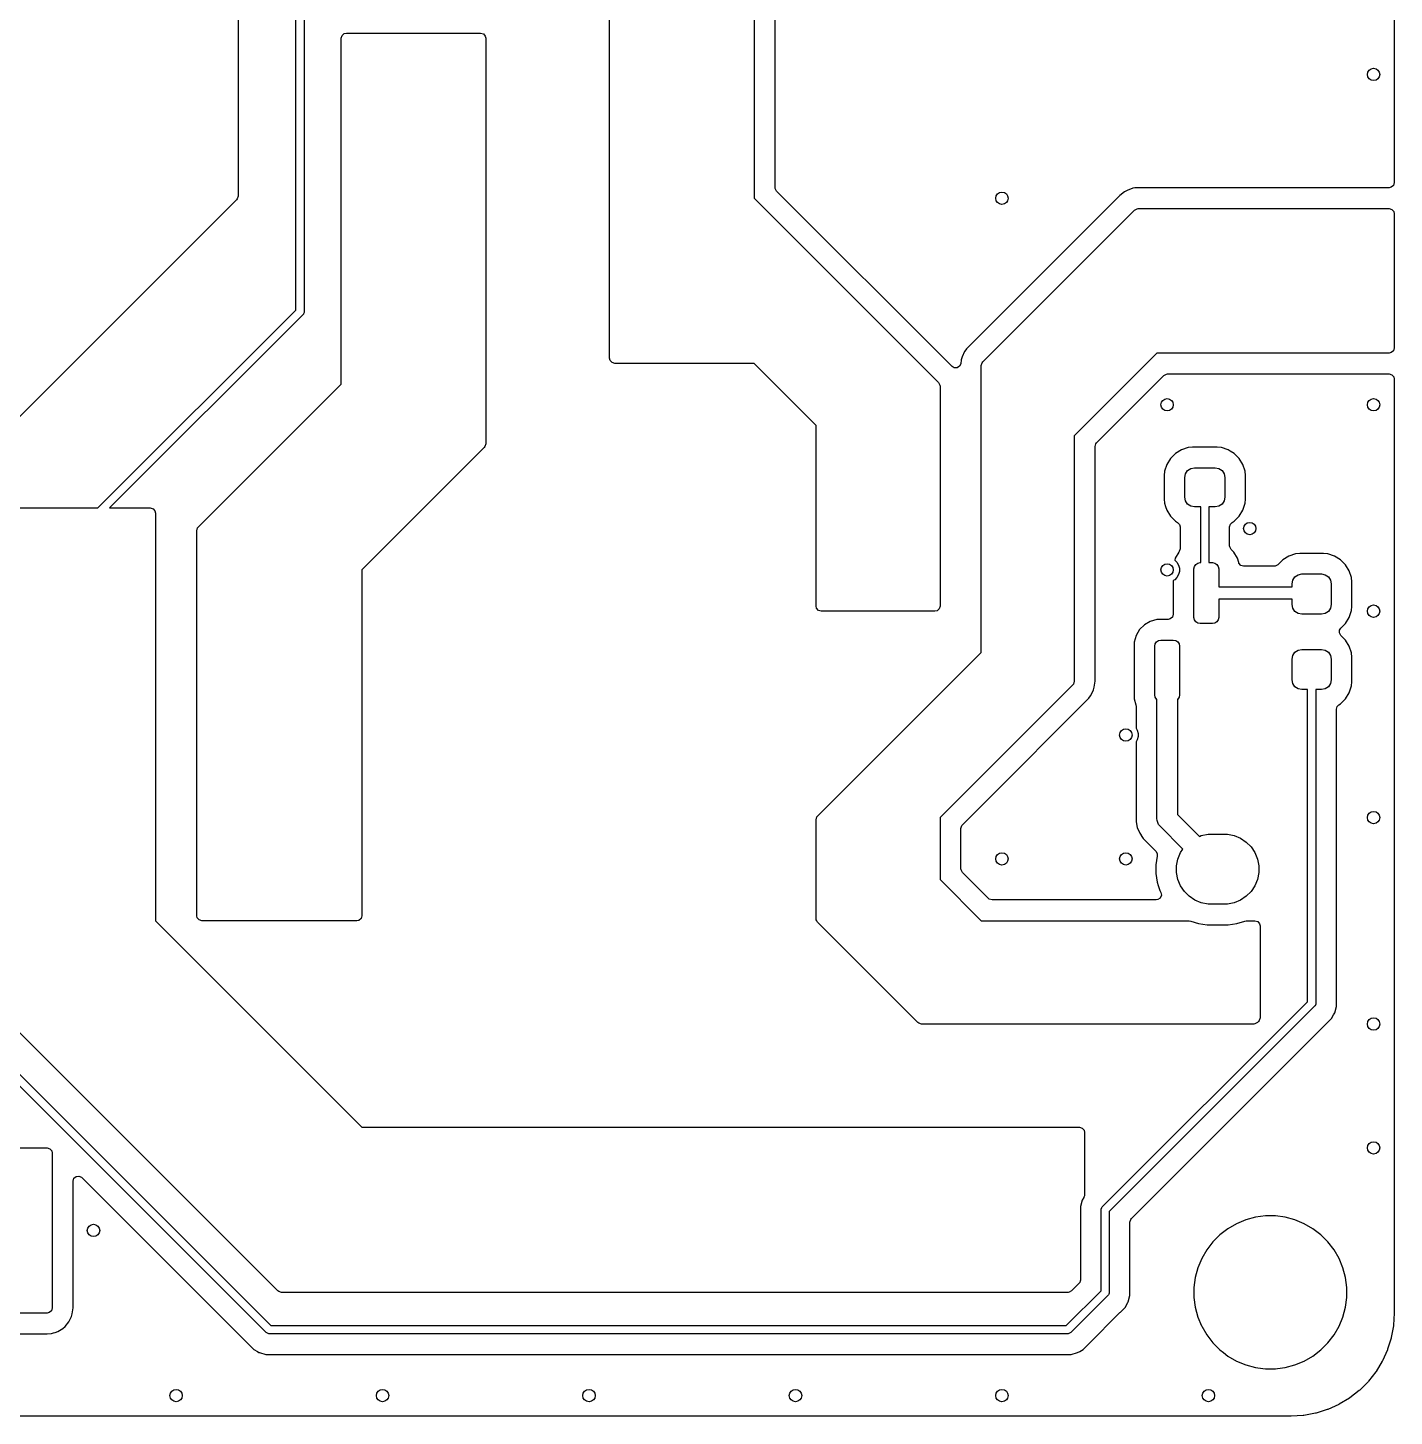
# Model space of a CAD drawing. Extents: x 0.5 to 99.5, y -99.5 to -0.5.
# Drawn here: x 66.41 to 99.5, y -99.5 to -65.87 of the extents above; entities that cross this region are included whole.
import ezdxf

# ---------------------------------------------------------------- set-up
doc = ezdxf.new("R2010")
doc.units = 0
doc.layers.add('BLACK', color=7, linetype='CONTINUOUS')

msp = doc.modelspace()

# ---------------------------------------------------------------- linework, layer by layer
at = {"layer": 'BLACK', "linetype": 'CONTINUOUS'}
for p, q in [((99.4995, -3.00375), (99.4995, -69.6205)), ((71.5, -62.5), (71.5, -69.948638)), ((84, -63.051362), (84, -70)), ((84.5055, -69.739253), (84.5055, -63.051359)), ((80.5, -72), (80.5, -65)), ((72.9, -72.708578), (72.9, -65.25)), ((73.1, -65.291421), (73.1, -72.75)), ((74, -66.124), (74.019685, -66.056961)), ((74, -74.5), (74, -66.124)), ((74.019685, -66.056961), (74.072489, -66.011206)), ((74.072489, -66.011206), (74.124, -66)), ((74.124, -66), (77.376, -66)), ((77.376, -66), (77.443039, -66.019685)), ((77.443039, -66.019685), (77.488794, -66.072489)), ((77.488794, -66.072489), (77.5, -66.124)), ((77.5, -66.124), (77.5, -75.948638)), ((71.5, -69.948638), (71.480315, -70.015677)), ((84.508334, -69.765611), (84.5055, -69.739253)), ((84.541819, -69.826934), (84.508334, -69.765611)), ((88.790642, -74.075757), (84.541819, -69.826934)), ((92.856228, -69.928886), (89.178892, -73.606223)), ((92.85624, -69.928876), (92.856228, -69.928886)), ((92.971422, -69.842651), (92.85624, -69.928876)), ((93.032747, -69.809166), (92.971422, -69.842651)), ((93.167552, -69.758885), (93.032747, -69.809166)), ((93.167554, -69.758885), (93.167552, -69.758885)), ((93.22095, -69.750232), (93.167554, -69.758885)), ((93.220977, -69.750229), (93.22095, -69.750232)), ((93.24731, -69.747397), (93.220977, -69.750229)), ((93.247311, -69.747397), (93.24731, -69.747397)), ((93.30136, -69.7445), (93.247311, -69.747397)), ((99.3755, -69.7445), (93.30136, -69.7445)), ((99.427011, -69.733294), (99.3755, -69.7445)), ((99.479815, -69.687539), (99.427011, -69.733294)), ((99.4995, -69.6205), (99.479815, -69.687539)), ((71.463681, -70.036319), (64.5, -76.999999)), ((71.480315, -70.015677), (71.463681, -70.036319)), ((84, -70), (88.463681, -74.463681)), ((93.213681, -70.286319), (93.275004, -70.252834)), ((93.275004, -70.252834), (93.301362, -70.25)), ((93.301362, -70.25), (99.3755, -70.25)), ((99.3755, -70.25), (99.442539, -70.269685)), ((99.442539, -70.269685), (99.488294, -70.322489)), ((89.536319, -73.963681), (93.213681, -70.286319)), ((99.488294, -70.322489), (99.4995, -70.374)), ((99.4995, -70.374), (99.4995, -73.626)), ((80.5, -73.876), (80.5, -72)), ((68.108578, -77.5), (72.9, -72.708578)), ((73.07071, -72.820711), (68.391422, -77.5)), ((73.083147, -72.805558), (73.07071, -72.820711)), ((73.08752, -72.794999), (73.083147, -72.805558)), ((73.098079, -72.769509), (73.08752, -72.794999)), ((73.1, -72.75), (73.098079, -72.769509)), ((89.142718, -73.646492), (89.126076, -73.667143)), ((89.142728, -73.64648), (89.142718, -73.646492)), ((89.178855, -73.606262), (89.142728, -73.64648)), ((89.178892, -73.606223), (89.178855, -73.606262)), ((99.4995, -73.626), (99.479815, -73.693039)), ((80.511206, -73.927511), (80.5, -73.876)), ((80.556961, -73.980315), (80.511206, -73.927511)), ((80.624, -74), (80.556961, -73.980315)), ((89.014976, -73.908943), (89.001061, -74.005724)), ((89.034663, -73.841899), (89.014976, -73.908943)), ((89.094433, -73.711025), (89.034663, -73.841899)), ((89.126076, -73.667143), (89.094433, -73.711025)), ((89.5, -74.051362), (89.519685, -73.984323)), ((89.519685, -73.984323), (89.536319, -73.963681)), ((93.749999, -73.75), (91.75, -75.749999)), ((99.3755, -73.75), (93.749999, -73.75)), ((99.427011, -73.738794), (99.3755, -73.75)), ((99.479815, -73.693039), (99.427011, -73.738794)), ((84, -74), (80.624, -74)), ((85.5, -75.5), (84, -74)), ((88.843387, -74.107053), (88.790642, -74.075757)), ((88.913257, -74.107053), (88.843387, -74.107053)), ((88.972035, -74.069279), (88.913257, -74.107053)), ((89.001061, -74.005724), (88.972035, -74.069279)), ((89.5, -81), (89.5, -74.051362)), ((92.291819, -75.923064), (93.923064, -74.291819)), ((93.923064, -74.291819), (93.984387, -74.258334)), ((93.984387, -74.258334), (94.010745, -74.2555)), ((94.010745, -74.2555), (99.3755, -74.2555)), ((99.3755, -74.2555), (99.442539, -74.275185)), ((99.442539, -74.275185), (99.488294, -74.327989)), ((70.536319, -77.963681), (74, -74.5)), ((88.463681, -74.463681), (88.497166, -74.525004)), ((88.497166, -74.525004), (88.5, -74.551362)), ((88.5, -74.551362), (88.5, -79.876)), ((99.488294, -74.327989), (99.4995, -74.3795)), ((99.4995, -74.3795), (99.4995, -96.996249)), ((85.5, -79.876), (85.5, -75.5)), ((77.5, -75.948638), (77.480315, -76.015677)), ((91.75, -75.749999), (91.75, -81.698638)), ((92.2555, -76.010745), (92.275185, -75.943706)), ((92.275185, -75.943706), (92.291819, -75.923064)), ((77.463681, -76.036319), (74.5, -78.999999)), ((77.480315, -76.015677), (77.463681, -76.036319)), ((92.2555, -81.698638), (92.2555, -76.010745)), ((94.079661, -76.301648), (93.989093, -76.448481)), ((94.201648, -76.179661), (94.079661, -76.301648)), ((94.348481, -76.089093), (94.201648, -76.179661)), ((94.348484, -76.089092), (94.348481, -76.089093)), ((94.512247, -76.034825), (94.348484, -76.089092)), ((94.613312, -76.024501), (94.512247, -76.034825)), ((94.61333, -76.0245), (94.613312, -76.024501)), ((95.211678, -76.0245), (94.61333, -76.0245)), ((95.312751, -76.034825), (95.211678, -76.0245)), ((95.312753, -76.034826), (95.312751, -76.034825)), ((95.475069, -76.088612), (95.312753, -76.034826)), ((95.476513, -76.089091), (95.475069, -76.088612)), ((95.476518, -76.089093), (95.476513, -76.089091)), ((95.528706, -76.121283), (95.476518, -76.089093)), ((95.62335, -76.17966), (95.528706, -76.121283)), ((95.74534, -76.30165), (95.62335, -76.17966)), ((95.835908, -76.448484), (95.74534, -76.30165)), ((93.934825, -76.612248), (93.9245, -76.713315)), ((93.934826, -76.612248), (93.934825, -76.612248)), ((93.989092, -76.448484), (93.934826, -76.612247)), ((93.934826, -76.612247), (93.934826, -76.612248)), ((93.989093, -76.448481), (93.989092, -76.448484)), ((94.425, -76.7625), (94.443079, -76.671613)), ((94.443079, -76.671613), (94.494562, -76.594562)), ((94.494562, -76.594562), (94.571613, -76.543079)), ((94.571613, -76.543079), (94.6625, -76.525)), ((94.6625, -76.525), (95.1625, -76.525)), ((95.1625, -76.525), (95.253387, -76.543079)), ((95.253387, -76.543079), (95.330438, -76.594562)), ((95.330438, -76.594562), (95.381921, -76.671613)), ((95.381921, -76.671613), (95.4, -76.7625)), ((95.890174, -76.612247), (95.835908, -76.448484)), ((95.900499, -76.713324), (95.890174, -76.612247)), ((93.9245, -76.713315), (93.9245, -77.286669)), ((94.425, -77.2375), (94.425, -76.7625)), ((95.4, -76.7625), (95.4, -77.2375)), ((95.9005, -77.286677), (95.900499, -76.713324)), ((93.9245, -77.286669), (93.924501, -77.286687)), ((93.924501, -77.286687), (93.934825, -77.387752)), ((94.443079, -77.328387), (94.425, -77.2375)), ((94.494562, -77.405438), (94.443079, -77.328387)), ((95.381921, -77.328387), (95.330438, -77.405438)), ((95.4, -77.2375), (95.381921, -77.328387)), ((95.890174, -77.387753), (95.9005, -77.286677)), ((65.624, -77.5), (68.108578, -77.5)), ((68.391422, -77.5), (69.376, -77.5)), ((69.376, -77.5), (69.443039, -77.519685)), ((69.443039, -77.519685), (69.488794, -77.572489)), ((69.488794, -77.572489), (69.5, -77.624)), ((69.5, -77.624), (69.5, -87.5)), ((93.934825, -77.387752), (93.960432, -77.465027)), ((93.960432, -77.465027), (93.989092, -77.551516)), ((93.989092, -77.551516), (94.07966, -77.69835)), ((94.571613, -77.456921), (94.494562, -77.405438)), ((94.6625, -77.475), (94.571613, -77.456921)), ((94.8125, -77.475), (94.6625, -77.475)), ((94.8125, -78.825), (94.8125, -77.475)), ((95.1625, -77.475), (95.0125, -77.475)), ((95.0125, -77.475), (95.0125, -78.825)), ((95.253387, -77.456921), (95.1625, -77.475)), ((95.330438, -77.405438), (95.253387, -77.456921)), ((95.74534, -77.69835), (95.835908, -77.551516)), ((95.835908, -77.551516), (95.890174, -77.387753)), ((70.5, -78.051362), (70.519685, -77.984323)), ((70.519685, -77.984323), (70.536319, -77.963681)), ((94.07966, -77.69835), (94.20165, -77.82034)), ((94.20165, -77.82034), (94.253097, -77.852072)), ((94.253097, -77.852072), (94.299821, -77.904017)), ((94.299821, -77.904017), (94.312, -77.95761)), ((94.312, -77.95761), (94.312, -78.491899)), ((95.513, -77.95761), (95.532685, -77.890571)), ((95.513, -78.416691), (95.513, -77.95761)), ((95.532685, -77.890571), (95.571901, -77.852073)), ((95.571901, -77.852073), (95.62335, -77.82034)), ((95.62335, -77.82034), (95.74534, -77.69835)), ((70.5, -87.376), (70.5, -78.051362)), ((94.281922, -78.573129), (94.198255, -78.714603)), ((94.285982, -78.567895), (94.281922, -78.573129)), ((94.292315, -78.558938), (94.285982, -78.567895)), ((94.312, -78.491899), (94.292315, -78.558938)), ((95.515834, -78.443049), (95.513, -78.416691)), ((95.549319, -78.504372), (95.515834, -78.443049)), ((95.618076, -78.573129), (95.549319, -78.504372)), ((95.618079, -78.573133), (95.618076, -78.573129)), ((95.618081, -78.573135), (95.618079, -78.573133)), ((95.701744, -78.714602), (95.618081, -78.573135)), ((96.948481, -78.664093), (96.801648, -78.754661)), ((96.948484, -78.664092), (96.948481, -78.664093)), ((97.112247, -78.609825), (96.948484, -78.664092)), ((97.213312, -78.599501), (97.112247, -78.609825)), ((97.21333, -78.5995), (97.213312, -78.599501)), ((97.786678, -78.5995), (97.21333, -78.5995)), ((97.887751, -78.609825), (97.786678, -78.5995)), ((97.887753, -78.609826), (97.887751, -78.609825)), ((98.051516, -78.664092), (97.887753, -78.609826)), ((98.19835, -78.75466), (98.051516, -78.664092)), ((74.5, -78.999999), (74.5, -87.376)), ((94.198254, -78.714606), (94.184067, -78.763433)), ((94.184067, -78.763433), (94.238006, -78.817372)), ((94.198255, -78.714603), (94.198254, -78.714606)), ((94.238006, -78.817372), (94.277164, -78.885195)), ((94.277164, -78.885195), (94.297433, -78.960842)), ((94.297433, -78.960842), (94.297433, -79.039158)), ((94.65, -78.975), (94.661418, -78.917597)), ((94.65, -80.15), (94.65, -78.975)), ((94.661418, -78.917597), (94.693934, -78.868934)), ((94.693934, -78.868934), (94.742597, -78.836418)), ((94.742597, -78.836418), (94.8, -78.825)), ((94.8, -78.825), (94.8125, -78.825)), ((95.0125, -78.825), (95.1, -78.825)), ((95.1, -78.825), (95.157403, -78.836418)), ((95.157403, -78.836418), (95.206066, -78.868934)), ((95.206066, -78.868934), (95.238582, -78.917597)), ((95.238582, -78.917597), (95.25, -78.975)), ((95.25, -78.975), (95.25, -79.4125)), ((95.701744, -78.714603), (95.701744, -78.714602)), ((95.701746, -78.714606), (95.701744, -78.714603)), ((95.73312, -78.822595), (95.701746, -78.714606)), ((95.739402, -78.839511), (95.73312, -78.822595)), ((95.785157, -78.892315), (95.739402, -78.839511)), ((95.852196, -78.912), (95.785157, -78.892315)), ((96.592948, -78.912), (95.852196, -78.912)), ((96.619306, -78.909166), (96.592948, -78.912)), ((96.680629, -78.875681), (96.619306, -78.909166)), ((96.801648, -78.754661), (96.680629, -78.875681)), ((98.32034, -78.87665), (98.19835, -78.75466)), ((98.410908, -79.023484), (98.32034, -78.87665)), ((98.465174, -79.187247), (98.410908, -79.023484)), ((94.182628, -79.238006), (94.1495, -79.257132)), ((94.1495, -79.257132), (94.1495, -80.0755)), ((94.238006, -79.182628), (94.182628, -79.238006)), ((94.277164, -79.114805), (94.238006, -79.182628)), ((94.297433, -79.039158), (94.277164, -79.114805)), ((97.025, -79.3375), (97.043079, -79.246613)), ((97.025, -79.4125), (97.025, -79.3375)), ((97.043079, -79.246613), (97.094562, -79.169562)), ((97.094562, -79.169562), (97.171613, -79.118079)), ((97.171613, -79.118079), (97.2625, -79.1)), ((97.2625, -79.1), (97.7375, -79.1)), ((97.7375, -79.1), (97.828387, -79.118079)), ((97.828387, -79.118079), (97.905438, -79.169562)), ((97.905438, -79.169562), (97.956921, -79.246613)), ((97.956921, -79.246613), (97.975, -79.3375)), ((97.975, -79.3375), (97.975, -79.8375)), ((98.475499, -79.288324), (98.465174, -79.187247)), ((98.4755, -79.886677), (98.475499, -79.288324)), ((95.25, -79.4125), (97.025, -79.4125)), ((85.511206, -79.927511), (85.5, -79.876)), ((85.556961, -79.980315), (85.511206, -79.927511)), ((85.624, -80), (85.556961, -79.980315)), ((88.376, -80), (85.624, -80)), ((88.427511, -79.988794), (88.376, -80)), ((88.480315, -79.943039), (88.427511, -79.988794)), ((88.5, -79.876), (88.480315, -79.943039)), ((97.025, -79.7125), (95.25, -79.7125)), ((95.25, -79.7125), (95.25, -80.15)), ((97.025, -79.8375), (97.025, -79.7125)), ((97.043079, -79.928387), (97.025, -79.8375)), ((97.094562, -80.005438), (97.043079, -79.928387)), ((97.171613, -80.056921), (97.094562, -80.005438)), ((97.905438, -80.005438), (97.828387, -80.056921)), ((97.956921, -79.928387), (97.905438, -80.005438)), ((97.975, -79.8375), (97.956921, -79.928387)), ((98.410908, -80.151516), (98.465174, -79.987753)), ((98.465174, -79.987753), (98.4755, -79.886677)), ((93.448129, -80.331923), (93.331923, -80.448129)), ((93.448137, -80.331917), (93.448129, -80.331923)), ((93.589603, -80.248255), (93.448137, -80.331917)), ((93.589606, -80.248254), (93.589603, -80.248255)), ((93.747426, -80.202402), (93.589606, -80.248254)), ((93.747432, -80.202401), (93.747426, -80.202402)), ((93.784298, -80.1995), (93.747432, -80.202401)), ((94.0255, -80.1995), (93.784298, -80.1995)), ((94.077011, -80.188294), (94.0255, -80.1995)), ((94.129815, -80.142539), (94.077011, -80.188294)), ((94.1495, -80.0755), (94.129815, -80.142539)), ((94.661418, -80.207403), (94.65, -80.15)), ((94.693934, -80.256066), (94.661418, -80.207403)), ((94.742597, -80.288582), (94.693934, -80.256066)), ((94.8, -80.3), (94.742597, -80.288582)), ((95.1, -80.3), (94.8, -80.3)), ((95.157403, -80.288582), (95.1, -80.3)), ((95.206066, -80.256066), (95.157403, -80.288582)), ((95.238582, -80.207403), (95.206066, -80.256066)), ((95.25, -80.15), (95.238582, -80.207403)), ((97.2625, -80.075), (97.171613, -80.056921)), ((97.7375, -80.075), (97.2625, -80.075)), ((97.828387, -80.056921), (97.7375, -80.075)), ((98.206371, -80.412319), (98.247865, -80.370825)), ((98.247865, -80.370825), (98.32034, -80.29835)), ((98.32034, -80.29835), (98.410908, -80.151516)), ((93.248254, -80.589606), (93.202402, -80.747426)), ((93.248255, -80.589603), (93.248254, -80.589606)), ((93.331917, -80.448137), (93.248255, -80.589603)), ((93.331923, -80.448129), (93.331917, -80.448137)), ((93.792597, -80.711418), (93.85, -80.7)), ((93.85, -80.7), (94.15, -80.7)), ((94.15, -80.7), (94.207403, -80.711418)), ((98.172886, -80.526358), (98.17787, -80.456666)), ((98.206371, -80.587681), (98.172886, -80.526358)), ((98.17787, -80.456666), (98.206371, -80.412319)), ((98.32034, -80.70165), (98.206371, -80.587681)), ((98.410908, -80.848484), (98.32034, -80.70165)), ((85.536319, -84.963681), (89.5, -81)), ((93.202401, -80.747432), (93.1995, -80.784298)), ((93.1995, -80.784298), (93.1995, -82.090701)), ((93.202402, -80.747426), (93.202401, -80.747432)), ((93.7, -80.85), (93.711418, -80.792597)), ((93.7, -82.025), (93.7, -80.85)), ((93.711418, -80.792597), (93.743934, -80.743934)), ((93.743934, -80.743934), (93.792597, -80.711418)), ((94.207403, -80.711418), (94.256066, -80.743934)), ((94.256066, -80.743934), (94.288582, -80.792597)), ((94.288582, -80.792597), (94.3, -80.85)), ((94.3, -80.85), (94.3, -82.025)), ((97.043079, -81.071613), (97.094562, -80.994562)), ((97.094562, -80.994562), (97.171613, -80.943079)), ((97.171613, -80.943079), (97.2625, -80.925)), ((97.2625, -80.925), (97.7375, -80.925)), ((97.7375, -80.925), (97.828387, -80.943079)), ((97.828387, -80.943079), (97.905438, -80.994562)), ((97.905438, -80.994562), (97.956921, -81.071613)), ((98.465174, -81.012247), (98.410908, -80.848484)), ((98.475499, -81.113324), (98.465174, -81.012247)), ((97.025, -81.1625), (97.043079, -81.071613)), ((97.025, -81.6625), (97.025, -81.1625)), ((97.956921, -81.071613), (97.975, -81.1625)), ((97.975, -81.1625), (97.975, -81.6625)), ((98.4755, -81.711677), (98.475499, -81.113324)), ((91.75, -81.698638), (91.730315, -81.765677)), ((92.235024, -81.841054), (92.2555, -81.698638)), ((97.043079, -81.753387), (97.025, -81.6625)), ((97.975, -81.6625), (97.956921, -81.753387)), ((98.465174, -81.812753), (98.4755, -81.711677)), ((91.713681, -81.786319), (88.5, -84.999999)), ((91.730315, -81.765677), (91.713681, -81.786319)), ((92.123922, -82.082858), (92.155567, -82.038974)), ((92.155567, -82.038974), (92.215338, -81.908097)), ((92.215338, -81.908097), (92.235023, -81.841058)), ((92.235023, -81.841058), (92.235024, -81.841054)), ((93.711418, -82.082403), (93.7, -82.025)), ((94.3, -82.025), (94.288582, -82.082403)), ((97.094562, -81.830438), (97.043079, -81.753387)), ((97.171613, -81.881921), (97.094562, -81.830438)), ((97.2625, -81.9), (97.171613, -81.881921)), ((97.4, -81.9), (97.2625, -81.9)), ((97.4, -89.458578), (97.4, -81.9)), ((97.7375, -81.9), (97.6, -81.9)), ((97.6, -81.9), (97.6, -89.5)), ((97.828387, -81.881921), (97.7375, -81.9)), ((97.905438, -81.830438), (97.828387, -81.881921)), ((97.956921, -81.753387), (97.905438, -81.830438)), ((98.32034, -82.12335), (98.410908, -81.976516)), ((98.410908, -81.976516), (98.465174, -81.812753)), ((89.608661, -84.606223), (92.071123, -82.143762)), ((92.071123, -82.143762), (92.107288, -82.1035)), ((92.107288, -82.1035), (92.123922, -82.082858)), ((93.1995, -82.090701), (93.202401, -82.127567)), ((93.202401, -82.127567), (93.202402, -82.127573)), ((93.202402, -82.127573), (93.244576, -82.272733)), ((93.244576, -82.272733), (93.2495, -82.307328)), ((93.2495, -82.307328), (93.2495, -82.83728)), ((93.743934, -82.131066), (93.711418, -82.082403)), ((93.75, -82.135119), (93.743934, -82.131066)), ((93.75, -85.025), (93.75, -82.135119)), ((94.256066, -82.131066), (94.25, -82.135119)), ((94.25, -82.135119), (94.25, -84.921446)), ((94.288582, -82.082403), (94.256066, -82.131066)), ((98.1005, -82.3749), (98.120185, -82.307861)), ((98.1005, -89.41333), (98.1005, -82.3749)), ((98.120185, -82.307861), (98.159401, -82.269363)), ((98.159401, -82.269363), (98.19835, -82.24534)), ((98.19835, -82.24534), (98.32034, -82.12335)), ((93.2495, -82.83728), (93.277164, -82.885195)), ((93.277164, -82.885195), (93.297433, -82.960842)), ((93.297433, -83.039158), (93.277164, -83.114805)), ((93.297433, -82.960842), (93.297433, -83.039158)), ((93.277164, -83.114805), (93.2495, -83.162719)), ((93.2495, -83.162719), (93.2495, -85.098918)), ((89.041819, -85.173065), (89.608661, -84.606223)), ((85.5, -85.051362), (85.519685, -84.984323)), ((85.5, -87.448638), (85.5, -85.051362)), ((85.519685, -84.984323), (85.536319, -84.963681)), ((88.5, -84.999999), (88.5, -85)), ((88.5, -85), (88.5, -86.5)), ((93.754804, -85.073773), (93.75, -85.025)), ((93.792133, -85.163893), (93.754804, -85.073773)), ((94.25, -84.921446), (94.783637, -85.455083)), ((89.0055, -85.260746), (89.025185, -85.193707)), ((89.0055, -86.239254), (89.0055, -85.260746)), ((89.025185, -85.193707), (89.041819, -85.173065)), ((93.2495, -85.09892), (93.249499, -85.09892)), ((93.249499, -85.09892), (93.27834, -85.243907)), ((93.2495, -85.098918), (93.2495, -85.09892)), ((93.27834, -85.243907), (93.278343, -85.243917)), ((93.278343, -85.243917), (93.334914, -85.380492)), ((93.334914, -85.380492), (93.367812, -85.429727)), ((93.792137, -85.163897), (93.792133, -85.163893)), ((93.823223, -85.201777), (93.792137, -85.163897)), ((94.383602, -85.762156), (93.823223, -85.201777)), ((94.828258, -85.436601), (94.991685, -85.404093)), ((94.991685, -85.404093), (95.075, -85.4)), ((95.075, -85.4), (95.375, -85.4)), ((95.375, -85.4), (95.458315, -85.404093)), ((95.458315, -85.404093), (95.621742, -85.436601)), ((93.367812, -85.429727), (93.367813, -85.42973)), ((93.367813, -85.42973), (93.417046, -85.503414)), ((93.417046, -85.503414), (93.417052, -85.503421)), ((93.417052, -85.503421), (93.726004, -85.812372)), ((94.783637, -85.455083), (94.828258, -85.436601)), ((95.621742, -85.436601), (95.775687, -85.500367)), ((95.775687, -85.500367), (95.914234, -85.592941)), ((95.914234, -85.592941), (96.032059, -85.710766)), ((96.032059, -85.710766), (96.124633, -85.849313)), ((93.757752, -85.933763), (93.7245, -86.143713)), ((93.726004, -85.812372), (93.759489, -85.873695)), ((93.759489, -85.873695), (93.757724, -85.928737)), ((93.757724, -85.928737), (93.758892, -85.929018)), ((93.758892, -85.929018), (93.757752, -85.933763)), ((94.229093, -86.166685), (94.261601, -86.003258)), ((94.261601, -86.003258), (94.325367, -85.849313)), ((94.325367, -85.849313), (94.383602, -85.762156)), ((96.124633, -85.849313), (96.188399, -86.003258)), ((96.188399, -86.003258), (96.220907, -86.166685)), ((89.008334, -86.265612), (89.0055, -86.239254)), ((89.041819, -86.326935), (89.008334, -86.265612)), ((89.673065, -86.958181), (89.041819, -86.326935)), ((93.7245, -86.143713), (93.7245, -86.356287)), ((93.7245, -86.356287), (93.757754, -86.566243)), ((94.229093, -86.333315), (94.229093, -86.166685)), ((94.261601, -86.496742), (94.229093, -86.333315)), ((96.220907, -86.333315), (96.188399, -86.496742)), ((96.220907, -86.166685), (96.220907, -86.333315)), ((88.5, -86.5), (89.5, -87.5)), ((93.757754, -86.566243), (93.784075, -86.647251)), ((93.784075, -86.647251), (93.823444, -86.768416)), ((94.325367, -86.650687), (94.261601, -86.496742)), ((94.417941, -86.789234), (94.325367, -86.650687)), ((96.124633, -86.650687), (96.032059, -86.789234)), ((96.188399, -86.496742), (96.124633, -86.650687)), ((89.693707, -86.974815), (89.673065, -86.958181)), ((89.760746, -86.9945), (89.693707, -86.974815)), ((93.736291, -86.9945), (89.760746, -86.9945)), ((93.77629, -86.987872), (93.736291, -86.9945)), ((93.833396, -86.947614), (93.77629, -86.987872)), ((93.823444, -86.768416), (93.846775, -86.814204)), ((93.859672, -86.882873), (93.833396, -86.947614)), ((93.846775, -86.814204), (93.859672, -86.882873)), ((94.535766, -86.907059), (94.417941, -86.789234)), ((94.674313, -86.999633), (94.535766, -86.907059)), ((94.828258, -87.063399), (94.674313, -86.999633)), ((94.991685, -87.095907), (94.828258, -87.063399)), ((95.075, -87.1), (94.991685, -87.095907)), ((95.375, -87.1), (95.075, -87.1)), ((95.458315, -87.095907), (95.375, -87.1)), ((95.621742, -87.063399), (95.458315, -87.095907)), ((95.775687, -86.999633), (95.621742, -87.063399)), ((95.914234, -86.907059), (95.775687, -86.999633)), ((96.032059, -86.789234), (95.914234, -86.907059)), ((70.511206, -87.427511), (70.5, -87.376)), ((70.556961, -87.480315), (70.511206, -87.427511)), ((74.5, -87.376), (74.480315, -87.443039)), ((69.5, -87.5), (74.5, -92.5)), ((70.624, -87.5), (70.556961, -87.480315)), ((71, -87.5), (70.624, -87.5)), ((74.376, -87.5), (71, -87.5)), ((74.427511, -87.488794), (74.376, -87.5)), ((74.480315, -87.443039), (74.427511, -87.488794)), ((85.502834, -87.474996), (85.5, -87.448638)), ((85.516487, -87.5), (85.502834, -87.474996)), ((85.536319, -87.536319), (85.516487, -87.5)), ((87.963681, -89.963681), (85.536319, -87.536319)), ((89.5, -87.5), (94.532156, -87.5)), ((94.532156, -87.5), (94.570474, -87.506069)), ((94.570474, -87.506069), (94.758757, -87.567246)), ((94.758757, -87.567246), (94.968713, -87.6005)), ((94.968713, -87.6005), (94.968714, -87.6005)), ((94.968714, -87.6005), (95.481286, -87.6005)), ((95.481286, -87.6005), (95.481287, -87.6005)), ((95.481287, -87.6005), (95.691243, -87.567246)), ((95.691243, -87.567246), (95.879526, -87.506069)), ((95.879526, -87.506069), (95.881855, -87.5057)), ((95.881855, -87.5057), (95.882909, -87.505023)), ((95.882909, -87.505023), (95.917844, -87.5)), ((95.917844, -87.5), (96.126, -87.5)), ((96.126, -87.5), (96.193039, -87.519685)), ((96.193039, -87.519685), (96.238794, -87.572489)), ((96.238794, -87.572489), (96.25, -87.624)), ((96.25, -87.624), (96.25, -89.849403)), ((98.100501, -89.413348), (98.1005, -89.41333)), ((98.100501, -89.420943), (98.100501, -89.413348)), ((98.100501, -89.579057), (98.100501, -89.420943)), ((72.463681, -96.463681), (65.536319, -89.536319)), ((92.429289, -94.429289), (97.4, -89.458578)), ((97.570711, -89.570711), (92.6, -94.541422)), ((97.583147, -89.555557), (97.570711, -89.570711)), ((97.598079, -89.519509), (97.583147, -89.555557)), ((97.6, -89.5), (97.598079, -89.519509)), ((97.98052, -89.868716), (98.03256, -89.77858)), ((98.03256, -89.77858), (98.059577, -89.731785)), ((98.059577, -89.731785), (98.100501, -89.579057)), ((87.984323, -89.980315), (87.963681, -89.963681)), ((88.051362, -90), (87.984323, -89.980315)), ((96.099403, -90), (88.051362, -90)), ((93.136814, -94.71242), (97.858506, -89.990727)), ((96.125761, -89.997166), (96.099403, -90)), ((96.187084, -89.963681), (96.125761, -89.997166)), ((96.213681, -89.937084), (96.187084, -89.963681)), ((96.230315, -89.916442), (96.213681, -89.937084)), ((96.25, -89.849403), (96.230315, -89.916442)), ((97.858506, -89.990727), (97.858511, -89.990724)), ((97.858511, -89.990724), (97.868714, -89.98052)), ((97.868714, -89.98052), (97.868716, -89.98052)), ((97.868716, -89.98052), (97.98052, -89.868716)), ((72.179289, -97.470711), (65.358578, -90.65)), ((65.470711, -90.479289), (72.291422, -97.3)), ((74.5, -92.5), (91.876, -92.5)), ((91.876, -92.5), (91.943039, -92.519685)), ((91.943039, -92.519685), (91.988794, -92.572489)), ((91.988794, -92.572489), (92, -92.624)), ((92, -92.624), (92, -94.131799)), ((51, -93), (66.876, -93)), ((66.876, -93), (66.943039, -93.019685)), ((66.943039, -93.019685), (66.988794, -93.072489)), ((66.988794, -93.072489), (67, -93.124)), ((67, -93.124), (67, -96.876)), ((67.5055, -93.804097), (67.525185, -93.737058)), ((67.5055, -96.876), (67.5055, -93.804097)), ((67.525185, -93.737058), (67.577989, -93.691303)), ((67.577989, -93.691303), (67.647147, -93.681359)), ((67.647147, -93.681359), (67.710703, -93.710384)), ((67.710703, -93.710384), (67.717181, -93.716416)), ((67.717181, -93.716416), (71.765139, -97.764374)), ((91.996506, -94.161026), (91.983391, -94.193792)), ((92, -94.131799), (91.99585, -94.147285)), ((91.99585, -94.147285), (91.996506, -94.161026)), ((91.940423, -94.268215), (91.899499, -94.420943)), ((91.899499, -94.420943), (91.899499, -94.420945)), ((91.899499, -94.420945), (91.899499, -94.589046)), ((91.980096, -94.1995), (91.940423, -94.268215)), ((91.983391, -94.193792), (91.980096, -94.1995)), ((92.4, -94.5), (92.401921, -94.480491)), ((92.401921, -94.480491), (92.416853, -94.444443)), ((92.416853, -94.444443), (92.429289, -94.429289)), ((91.899499, -94.589046), (91.8995, -94.589059)), ((91.8995, -94.589059), (91.8995, -96.199903)), ((92.4, -96.458578), (92.4, -94.5)), ((92.6, -94.541422), (92.6, -96.5)), ((93.1005, -94.800096), (93.120185, -94.733057)), ((93.1005, -96.378711), (93.1005, -94.800096)), ((93.120185, -94.733057), (93.136814, -94.71242)), ((95.903895, -94.743947), (95.679794, -94.836773)), ((96.138214, -94.681161), (95.903895, -94.743947)), ((96.378711, -94.6495), (96.138214, -94.681161)), ((96.378712, -94.6495), (96.378711, -94.6495)), ((96.621288, -94.6495), (96.378712, -94.6495)), ((96.621289, -94.6495), (96.621288, -94.6495)), ((96.861785, -94.681161), (96.621289, -94.6495)), ((97.096104, -94.743947), (96.861785, -94.681161)), ((97.320205, -94.836773), (97.096104, -94.743947)), ((95.277256, -95.105739), (95.105739, -95.277256)), ((95.277263, -95.105733), (95.277256, -95.105739)), ((95.469706, -94.958067), (95.277263, -95.105733)), ((95.679785, -94.836777), (95.469706, -94.958067)), ((95.679794, -94.836773), (95.679785, -94.836777)), ((97.320212, -94.836776), (97.320205, -94.836773)), ((97.530289, -94.958064), (97.320212, -94.836776)), ((97.530292, -94.958066), (97.530289, -94.958064)), ((97.530293, -94.958067), (97.530292, -94.958066)), ((97.722736, -95.105733), (97.530293, -94.958067)), ((97.722743, -95.105739), (97.722736, -95.105733)), ((97.89426, -95.277256), (97.722743, -95.105739)), ((94.958067, -95.469706), (94.836777, -95.679785)), ((95.105733, -95.277263), (94.958067, -95.469706)), ((95.105739, -95.277256), (95.105733, -95.277263)), ((97.894265, -95.277262), (97.89426, -95.277256)), ((98.041936, -95.469711), (97.894265, -95.277262)), ((98.163224, -95.679788), (98.041936, -95.469711)), ((94.836773, -95.679794), (94.743947, -95.903895)), ((94.836777, -95.679785), (94.836773, -95.679794)), ((98.256054, -95.9039), (98.163224, -95.679788)), ((94.681161, -96.138214), (94.6495, -96.378711)), ((94.743947, -95.903895), (94.681161, -96.138214)), ((98.318838, -96.138211), (98.256054, -95.9039)), ((98.3505, -96.378712), (98.318838, -96.138211)), ((72.484323, -96.480315), (72.463681, -96.463681)), ((72.551362, -96.5), (72.484323, -96.480315)), ((91.599403, -96.5), (72.551362, -96.5)), ((91.558578, -97.3), (92.4, -96.458578)), ((91.625761, -96.497166), (91.599403, -96.5)), ((91.687084, -96.463681), (91.625761, -96.497166)), ((91.863181, -96.287584), (91.687084, -96.463681)), ((91.879815, -96.266942), (91.863181, -96.287584)), ((91.880577, -96.264345), (91.879815, -96.266942)), ((91.884332, -96.25933), (91.880577, -96.264345)), ((91.890855, -96.229343), (91.884332, -96.25933)), ((91.8995, -96.199903), (91.890855, -96.229343)), ((92.6, -96.5), (92.598079, -96.519509)), ((93.1005, -96.420943), (93.1005, -96.378711)), ((93.1005, -96.579058), (93.1005, -96.420943)), ((94.6495, -96.378711), (94.6495, -96.621288)), ((98.3505, -96.621288), (98.3505, -96.378712)), ((92.570711, -96.570711), (91.670711, -97.470711)), ((92.583147, -96.555558), (92.570711, -96.570711)), ((92.58752, -96.544999), (92.583147, -96.555558)), ((92.598079, -96.519509), (92.58752, -96.544999)), ((92.98052, -96.868716), (93.051877, -96.745121)), ((93.051877, -96.745121), (93.059577, -96.731785)), ((93.059577, -96.731785), (93.1005, -96.579058)), ((94.6495, -96.621288), (94.681161, -96.861785)), ((98.318838, -96.861789), (98.3505, -96.621288)), ((66.876, -97), (47, -97)), ((66.927511, -96.988794), (66.876, -97)), ((66.980315, -96.943039), (66.927511, -96.988794)), ((67, -96.876), (66.980315, -96.943039)), ((67.405567, -97.216336), (67.465338, -97.085459)), ((67.465338, -97.085459), (67.485023, -97.01842)), ((67.485023, -97.01842), (67.485024, -97.018416)), ((67.485024, -97.018416), (67.5055, -96.876)), ((92.09073, -97.758504), (92.858506, -96.990728)), ((92.858506, -96.990728), (92.858511, -96.990724)), ((92.858511, -96.990724), (92.868714, -96.98052)), ((92.868714, -96.98052), (92.868716, -96.98052)), ((92.868716, -96.98052), (92.98052, -96.868716)), ((94.681161, -96.861785), (94.743947, -97.096104)), ((94.743947, -97.096104), (94.833101, -97.31134)), ((98.163224, -97.320212), (98.256054, -97.0961)), ((98.256054, -97.0961), (98.318838, -96.861789)), ((99.499274, -97.003736), (99.481728, -97.293794)), ((99.4995, -96.996249), (99.499274, -97.003736)), ((13.274003, -97.5055), (66.87599, -97.5055)), ((66.87599, -97.5055), (66.876, -97.5055)), ((66.876, -97.5055), (66.983456, -97.493947)), ((66.983456, -97.493947), (67.034967, -97.482741)), ((67.034967, -97.482741), (67.069197, -97.471347)), ((67.069197, -97.471347), (67.137497, -97.448616)), ((67.137497, -97.448616), (67.137501, -97.448613)), ((67.137501, -97.448613), (67.137504, -97.448613)), ((67.137504, -97.448613), (67.258543, -97.370825)), ((67.258543, -97.370825), (67.311347, -97.32507)), ((67.311347, -97.32507), (67.405567, -97.216336)), ((72.194443, -97.483147), (72.179289, -97.470711)), ((72.230491, -97.498079), (72.194443, -97.483147)), ((72.25, -97.5), (72.230491, -97.498079)), ((91.6, -97.5), (72.25, -97.5)), ((72.291422, -97.3), (91.558578, -97.3)), ((91.619509, -97.498079), (91.6, -97.5)), ((91.655557, -97.483147), (91.619509, -97.498079)), ((91.670711, -97.470711), (91.655557, -97.483147)), ((94.833101, -97.31134), (94.836776, -97.320212)), ((94.836776, -97.320212), (94.958064, -97.530289)), ((98.041936, -97.530289), (98.163224, -97.320212)), ((99.479923, -97.308659), (99.428219, -97.590798)), ((99.481728, -97.293794), (99.479923, -97.308659)), ((71.765139, -97.764374), (71.765149, -97.764385)), ((71.765149, -97.764385), (71.769479, -97.768715)), ((71.769479, -97.768715), (71.76948, -97.768716)), ((71.76948, -97.768716), (71.881284, -97.88052)), ((91.968716, -97.88052), (92.08052, -97.768716)), ((92.08052, -97.768714), (92.090728, -97.758507)), ((92.08052, -97.768716), (92.08052, -97.768714)), ((92.090728, -97.758507), (92.09073, -97.758504)), ((94.958064, -97.530289), (94.958066, -97.530292)), ((94.958066, -97.530292), (94.958067, -97.530293)), ((94.958067, -97.530293), (95.105733, -97.722736)), ((95.105733, -97.722736), (95.105739, -97.722743)), ((95.105739, -97.722743), (95.277256, -97.89426)), ((97.722738, -97.894265), (97.894265, -97.722738)), ((97.894265, -97.722738), (98.041936, -97.530289)), ((99.424635, -97.605336), (99.339306, -97.879167)), ((99.428219, -97.590798), (99.424635, -97.605336)), ((71.881284, -97.88052), (71.968095, -97.930639)), ((71.968095, -97.930639), (71.968097, -97.930641)), ((71.968097, -97.930641), (72.006151, -97.952611)), ((72.006151, -97.952611), (72.018215, -97.959577)), ((72.018215, -97.959577), (72.170943, -98.000501)), ((72.170943, -98.000501), (72.170946, -98.000501)), ((72.170946, -98.000501), (72.336653, -98.000501)), ((72.336653, -98.000501), (72.336669, -98.0005)), ((72.336669, -98.0005), (91.513331, -98.0005)), ((91.513331, -98.0005), (91.513347, -98.000501)), ((91.513347, -98.000501), (91.520943, -98.000501)), ((91.520943, -98.000501), (91.679054, -98.000501)), ((91.679054, -98.000501), (91.679057, -98.000501)), ((91.679057, -98.000501), (91.831785, -97.959577)), ((91.831785, -97.959577), (91.881904, -97.930639)), ((91.881904, -97.930639), (91.968716, -97.88052)), ((95.277256, -97.89426), (95.277263, -97.894266)), ((95.277263, -97.894266), (95.362376, -97.959575)), ((95.362376, -97.959575), (95.469711, -98.041936)), ((95.469711, -98.041936), (95.679788, -98.163224)), ((95.679788, -98.163224), (95.9039, -98.256054)), ((97.0961, -98.256054), (97.320212, -98.163224)), ((97.320212, -98.163224), (97.530289, -98.041936)), ((97.530289, -98.041936), (97.722738, -97.894265)), ((99.209316, -98.167995), (99.060928, -98.413459)), ((99.216275, -98.154736), (99.209316, -98.167995)), ((99.333997, -97.893168), (99.216275, -98.154736)), ((99.339306, -97.879167), (99.333997, -97.893168)), ((95.9039, -98.256054), (96.138211, -98.318838)), ((96.138211, -98.318838), (96.318586, -98.342584)), ((96.318586, -98.342584), (96.378711, -98.3505)), ((96.378711, -98.3505), (96.378712, -98.3505)), ((96.378712, -98.3505), (96.621289, -98.3505)), ((96.621289, -98.3505), (96.669388, -98.344167)), ((96.669388, -98.344167), (96.861789, -98.318838)), ((96.861789, -98.318838), (97.0961, -98.256054)), ((99.052422, -98.425782), (98.875526, -98.651573)), ((99.060928, -98.413459), (99.052422, -98.425782)), ((98.662781, -98.865596), (98.651573, -98.875526)), ((98.865596, -98.662781), (98.662781, -98.865596)), ((98.875526, -98.651573), (98.865596, -98.662781)), ((98.413459, -99.060928), (98.167995, -99.209316)), ((98.425782, -99.052422), (98.413459, -99.060928)), ((98.651573, -98.875526), (98.425782, -99.052422)), ((96.996249, -99.4995), (3.003751, -99.4995)), ((97.003736, -99.499274), (96.996249, -99.4995)), ((97.293794, -99.481728), (97.003736, -99.499274)), ((97.308659, -99.479923), (97.293794, -99.481728)), ((97.590798, -99.428219), (97.308659, -99.479923)), ((97.605336, -99.424635), (97.590798, -99.428219)), ((97.879167, -99.339306), (97.605336, -99.424635)), ((97.893168, -99.333997), (97.879167, -99.339306)), ((98.154736, -99.216275), (97.893168, -99.333997)), ((98.167995, -99.209316), (98.154736, -99.216275))]:
    msp.add_line(p, q, dxfattribs=at)
at = {"layer": 'BLACK'}
for centre in [(99, -67), (90, -70), (94, -75), (99, -75), (96, -78), (94, -79), (99, -80), (93, -83), (99, -85), (90, -86), (93, -86), (99, -90), (99, -93), (68, -95), (70, -99), (75, -99), (80, -99), (85, -99), (85, -99), (90, -99), (95, -99)]:
    msp.add_circle(centre, 0.15, dxfattribs=at)

doc.saveas('drawing.dxf')
